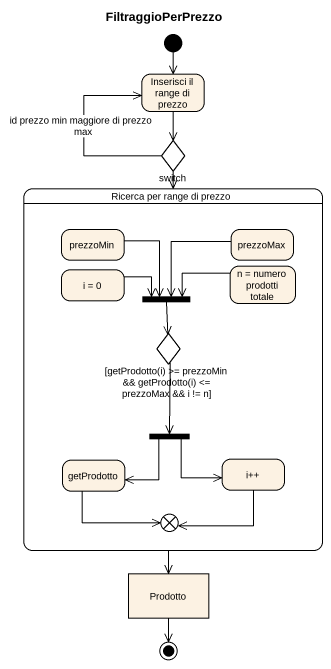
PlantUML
@startuml
title FiltraggioPerPrezzo
hide empty description
state "Inserisci il range di prezzo" as Inserisci_il_range_di_prezzo
state switch <<choice>>
state "Ricerca per range di prezzo" as Ricerca_per_range_di_prezzo {
  state prezzoMin
  state prezzoMax
  state "i = 0" as i_0
  state "n = numero prodotti totale" as n_numero_prodotti_totale
  state fork1 <<join>>
  state "[getProdotto(i) >= prezzoMin && getProdotto(i) <= prezzoMax && i != n]" as getProdotto_i_prezzoMin <<choice>>
  state fork2 <<fork>>
  state getProdotto
  state "i++" as i
  state flowfinal1 <<end>>
}
state Prodotto <<object>>
[*] --> Inserisci_il_range_di_prezzo
Inserisci_il_range_di_prezzo --> switch
switch -up-> Inserisci_il_range_di_prezzo : id prezzo min maggiore di prezzo max
switch --> Ricerca_per_range_di_prezzo
Ricerca_per_range_di_prezzo --> Prodotto
prezzoMin --> fork1
prezzoMax -left-> fork1
i_0 -right-> fork1
n_numero_prodotti_totale -left-> fork1
fork1 --> getProdotto_i_prezzoMin
getProdotto_i_prezzoMin --> fork2
fork2 -left-> getProdotto
fork2 -right-> i
getProdotto --> flowfinal1
i -left-> flowfinal1
Prodotto --> [*]
@enduml
